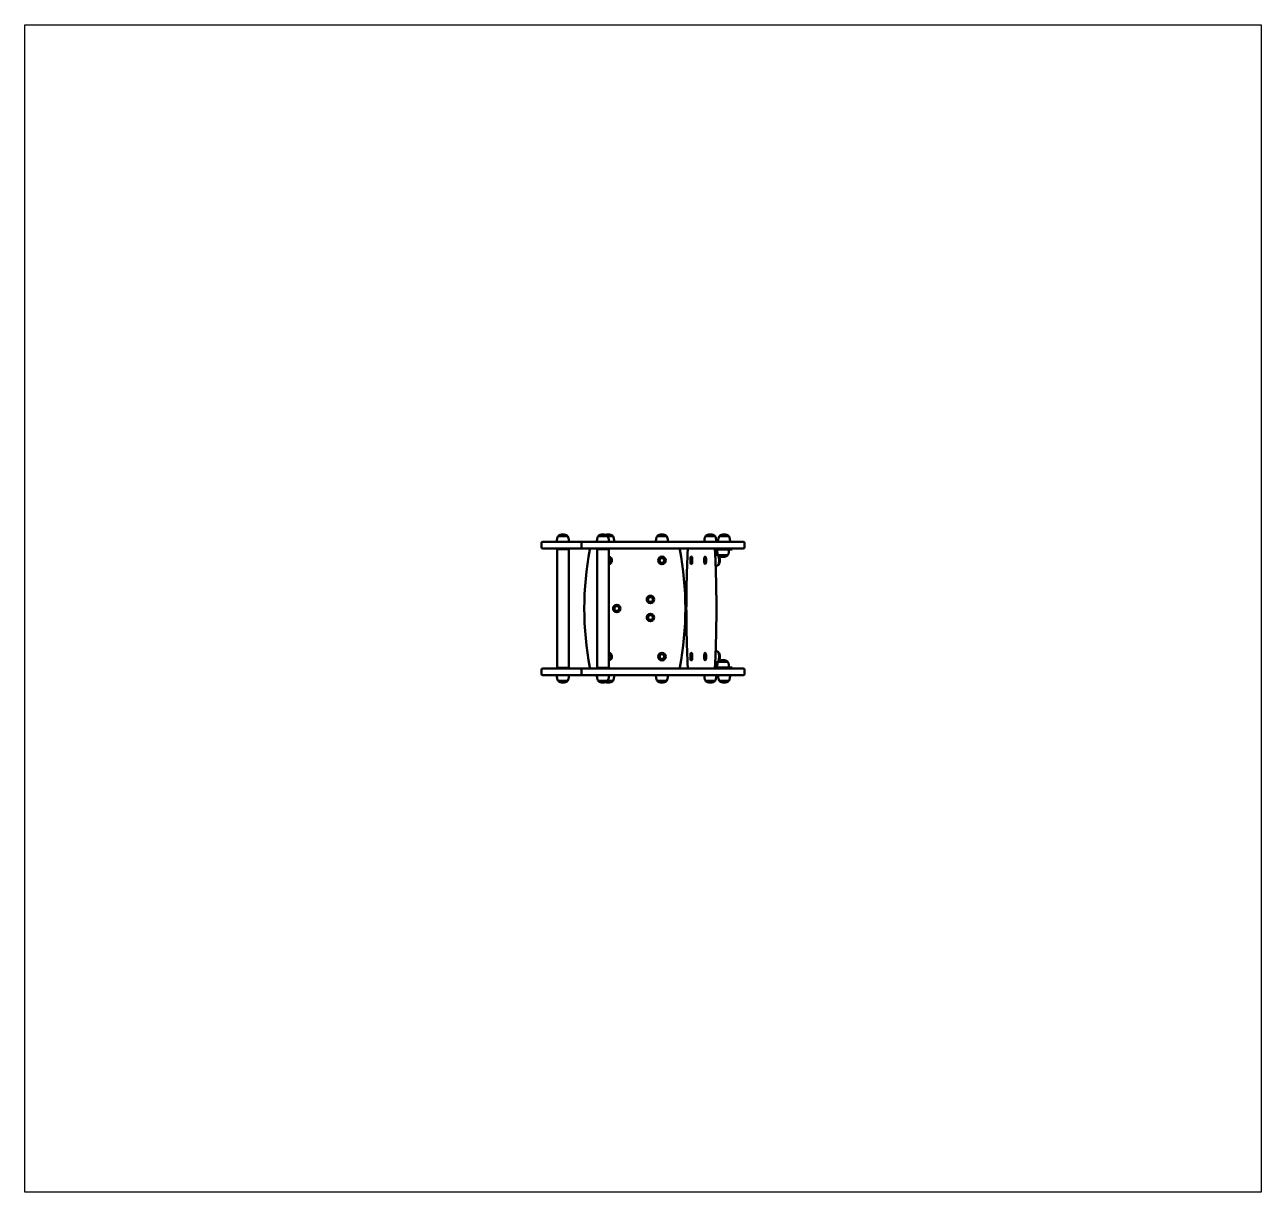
# Model space of a CAD drawing. Header units: millimetres. Extents: x -315 to 3285, y -650 to 2750.
import ezdxf

# ---------------------------------------------------------------- set-up
doc = ezdxf.new("R2010")
doc.units = ezdxf.units.MM
doc.header["$LTSCALE"] = 5
doc.layers.add('Geometrie náčrtu (ISO)', color=7, linetype='Continuous', lineweight=25)
doc.layers.add('Viditelná (ISO)', color=7, linetype='Continuous', lineweight=50)

# ---------------------------------------------------------------- blocks, each defined once
blk = doc.blocks.new('SH002')
at = {"layer": 'Geometrie náčrtu (ISO)'}
for p, q in [((0, 0), (3600, 0)), ((0, -3400), (0, 0)), ((3600, 0), (3600, -3400)), ((3600, -3400), (0, -3400))]:
    blk.add_line(p, q, dxfattribs=at)
at = {"layer": 'Viditelná (ISO)'}
for p, q in [((1504.2, -1510), (1504.2, -1521)), ((1508.2, -1506), (1510.2, -1506)), ((1539.7, -1506), (1510.2, -1506)), ((1539.7, -1506), (1596.2, -1506)), ((1552.8, -1489.5), (1552.7, -1489.5)), ((1580.7, -1489.5), (1552.8, -1489.5)), ((1553.7, -1488.3), (1553.8, -1488.3)), ((1553.7, -1488.3), (1553.7, -1489.5)), ((1553.8, -1488.3), (1579.7, -1488.3)), ((1579.7, -1488.3), (1579.7, -1489.5)), ((1624.8, -1506), (1596.2, -1506)), ((1620.8, -1510), (1620.8, -1521)), ((1624.8, -1506), (1683.3, -1506)), ((1669.4, -1489.5), (1669.3, -1489.5)), ((1697.3, -1489.5), (1669.4, -1489.5)), ((1670.3, -1488.3), (1670.4, -1488.3)), ((1670.3, -1488.3), (1670.3, -1489.5)), ((1670.4, -1488.3), (1696.3, -1488.3)), ((2033.3, -1506), (1683.3, -1506)), ((1696.3, -1488.3), (1711.7, -1488.3)), ((1696.3, -1488.3), (1696.3, -1489.5)), ((1712.7, -1489.5), (1697.3, -1489.5)), ((1711.7, -1488.3), (1711.7, -1489.5)), ((1841.5, -1489.5), (1841.1, -1489.5)), ((1869.1, -1489.5), (1841.5, -1489.5)), ((1842.1, -1488.3), (1842.5, -1488.3)), ((1842.1, -1488.3), (1842.1, -1489.5)), ((1842.5, -1488.3), (1868.1, -1488.3)), ((1868.1, -1488.3), (1868.1, -1489.5)), ((1982.3, -1489.5), (1982, -1489.5)), ((2010, -1489.5), (1982.3, -1489.5)), ((1983, -1488.3), (1983.3, -1488.3)), ((1983, -1488.3), (1983, -1489.5)), ((1983.3, -1488.3), (2009, -1488.3)), ((2009, -1488.3), (2009, -1489.5)), ((2022.5, -1489.5), (2022.1, -1489.5)), ((2050.1, -1489.5), (2022.5, -1489.5)), ((2023.1, -1488.3), (2023.4, -1488.3)), ((2023.1, -1488.3), (2023.1, -1489.5)), ((2023.4, -1488.3), (2049.1, -1488.3)), ((2033.3, -1506), (2091.8, -1506)), ((2049.1, -1488.3), (2049.1, -1489.5)), ((2095.8, -1510), (2095.8, -1521)), ((1510.2, -1525), (1508.2, -1525)), ((1510.2, -1525), (1539.7, -1525)), ((1596.2, -1525), (1539.7, -1525)), ((1549.9, -1527), (1549.9, -1525)), ((1549.9, -1527), (1583.6, -1527)), ((1549.9, -1873), (1549.9, -1527)), ((1583.6, -1527), (1549.9, -1527)), ((1583.6, -1527), (1583.6, -1525)), ((1583.6, -1873), (1583.6, -1527)), ((1596.2, -1525), (1624.8, -1525)), ((1683.3, -1525), (1624.8, -1525)), ((1666.4, -1527), (1666.4, -1525)), ((1666.4, -1527), (1700.1, -1527)), ((1666.4, -1873), (1666.4, -1527)), ((1700.1, -1527), (1666.4, -1527)), ((1683.3, -1525), (2033.3, -1525)), ((1700.1, -1527), (1700.1, -1525)), ((1700.1, -1873), (1700.1, -1527)), ((2047.5, -1528), (2011.7, -1528)), ((2019, -1544.5), (2047, -1544.5)), ((2020, -1545.7), (2020, -1544.5)), ((2046, -1545.7), (2020, -1545.7)), ((2091.8, -1525), (2033.3, -1525)), ((2046, -1545.7), (2046, -1544.5)), ((2059.3, -1528), (2047.5, -1528)), ((2059.3, -1528), (2059.3, -1525)), ((2047.5, -1872), (2011.7, -1872)), ((2019.3, -1855.5), (2019, -1855.5)), ((2047, -1855.5), (2019.3, -1855.5)), ((2020, -1854.3), (2020.3, -1854.3)), ((2020, -1854.3), (2020, -1855.5)), ((2020.3, -1854.3), (2046, -1854.3)), ((2046, -1854.3), (2046, -1855.5)), ((2047.5, -1872), (2059.3, -1872)), ((2059.3, -1872), (2059.3, -1875)), ((1504.2, -1879), (1504.2, -1890)), ((1508.2, -1875), (1510.2, -1875)), ((1510.2, -1894), (1508.2, -1894)), ((1539.7, -1875), (1510.2, -1875)), ((1510.2, -1894), (1539.7, -1894)), ((1539.7, -1875), (1596.2, -1875)), ((1596.2, -1894), (1539.7, -1894)), ((1549.9, -1873), (1583.6, -1873)), ((1583.6, -1873), (1549.9, -1873)), ((1549.9, -1875), (1549.9, -1873)), ((1583.6, -1875), (1583.6, -1873)), ((1624.8, -1875), (1596.2, -1875)), ((1596.2, -1894), (1624.8, -1894)), ((1620.8, -1879), (1620.8, -1890)), ((1624.8, -1875), (1683.3, -1875)), ((1683.3, -1894), (1624.8, -1894)), ((1666.4, -1873), (1700.1, -1873)), ((1700.1, -1873), (1666.4, -1873)), ((1666.4, -1875), (1666.4, -1873)), ((2033.3, -1875), (1683.3, -1875)), ((1683.3, -1894), (2033.3, -1894)), ((1700.1, -1875), (1700.1, -1873)), ((2033.3, -1875), (2091.8, -1875)), ((2091.8, -1894), (2033.3, -1894)), ((2095.8, -1879), (2095.8, -1890)), ((1552.7, -1910.5), (1580.7, -1910.5)), ((1553.7, -1911.7), (1553.7, -1910.5)), ((1579.7, -1911.7), (1553.7, -1911.7)), ((1579.7, -1911.7), (1579.7, -1910.5)), ((1669.3, -1910.5), (1697.3, -1910.5)), ((1670.3, -1911.7), (1670.3, -1910.5)), ((1696.3, -1911.7), (1670.3, -1911.7)), ((1696.3, -1911.7), (1696.3, -1910.5)), ((1711.7, -1911.7), (1696.3, -1911.7)), ((1697.3, -1910.5), (1712.7, -1910.5)), ((1711.7, -1911.7), (1711.7, -1910.5)), ((1841.1, -1910.5), (1857.7, -1910.5)), ((1842.1, -1911.7), (1842.1, -1910.5)), ((1857.5, -1911.7), (1842.1, -1911.7)), ((1868.1, -1911.7), (1857.5, -1911.7)), ((1857.7, -1910.5), (1869.1, -1910.5)), ((1868.1, -1911.7), (1868.1, -1910.5)), ((1982, -1910.5), (2010, -1910.5)), ((1983, -1911.7), (1983, -1910.5)), ((2009, -1911.7), (1983, -1911.7)), ((2009, -1911.7), (2009, -1910.5)), ((2022.1, -1910.5), (2050.1, -1910.5)), ((2023.1, -1911.7), (2023.1, -1910.5)), ((2049.1, -1911.7), (2023.1, -1911.7)), ((2049.1, -1911.7), (2049.1, -1910.5))]:
    blk.add_line(p, q, dxfattribs=at)
for centre, radius in [((1855.1, -1560), 11), ((1855.1, -1560), 7), ((1723.7, -1700), 11), ((1821.7, -1673.7), 11), ((1821.7, -1673.7), 7), ((1723.7, -1700), 7), ((1821.7, -1726.2), 11), ((1821.7, -1726.2), 7), ((1855.1, -1840), 11), ((1855.1, -1840), 7)]:
    blk.add_circle(centre, radius, dxfattribs=at)
for centre, radius, start, end in [((1508.2, -1510), 4, 90, 180), ((1624.8, -1510), 4, 90, 180), ((2091.8, -1510), 4, 0, 90), ((1508.2, -1521), 4, 180, 270), ((1624.8, -1521), 4, 180, 270), ((2529, -1700), 900, 168.9977, 191.0023), ((1649.5, -1529), 4, 90, 168.9977), ((1902.9, -1529), 4, 11.0023, 90), ((1023.4, -1700), 900, 348.9977, 11.0023), ((2091.8, -1521), 4, 270, 0), ((1698.7, -1560), 11, 277.4879, 82.5121), ((1698.7, -1560), 7, 281.8169, 78.1831), ((1698.7, -1840), 11, 277.4879, 82.5121), ((1698.7, -1840), 7, 281.8169, 78.1831), ((1649.5, -1871), 4, 191.0023, 270), ((1902.9, -1871), 4, 270, 348.9977), ((1508.2, -1879), 4, 90, 180), ((1508.2, -1890), 4, 180, 270), ((1624.8, -1879), 4, 90, 180), ((1624.8, -1890), 4, 180, 270), ((2091.8, -1879), 4, 0, 90), ((2091.8, -1890), 4, 270, 0)]:
    blk.add_arc(centre, radius, start, end, dxfattribs=at)
for centre, major_axis, ratio, start_param, end_param in [((2011.7, -1532), (0, 7), 0.965926, 0, 0.577434), ((2011.7, -1532), (0, 4), 0.965926, 0, 0.652931), ((1944.5, -1560), (0, 7), 0.258819, 0.806391, 2.335202), ((1984.7, -1560), (0, 7), 0.258819, 0.806391, 2.335202), ((1944.5, -1840), (0, 7), 0.258819, 0.806391, 2.335202), ((1984.7, -1840), (0, 7), 0.258819, 0.806391, 2.335202), ((2011.7, -1868), (0, -4), 0.965926, 5.630255, 6.283185), ((2011.7, -1868), (0, -7), 0.965926, 5.705752, 6.283185)]:
    blk.add_ellipse(centre, major_axis=major_axis, ratio=ratio, start_param=start_param, end_param=end_param, dxfattribs=at)
for centre in [(1940.7, -1560), (1980.8, -1560), (1940.7, -1840), (1980.8, -1840)]:
    blk.add_ellipse(centre, major_axis=(0, -11), ratio=0.258819, dxfattribs=at)
for points, knots in [([(1552.7, -1489.5), (1552.2, -1490.1), (1551.8, -1490.9), (1551.1, -1492.6), (1550.8, -1493.6), (1550.3, -1495.8), (1550.1, -1497), (1549.7, -1499.4), (1549.5, -1500.8), (1549.3, -1503.4), (1549.2, -1504.7), (1549.2, -1506)], [-0.4708414, -0.4708414, -0.4708414, -0.4708414, -0.3766731, -0.3766731, -0.2825049, -0.2825049, -0.1883366, -0.1883366, -0.0941683, -0.0941683, 0, 0, 0, 0]), ([(1566.7, -1484.5), (1565.7, -1484.5), (1564.7, -1484.6), (1562.7, -1484.8), (1561.7, -1485), (1559.8, -1485.4), (1558.9, -1485.6), (1557.2, -1486.2), (1556.4, -1486.5), (1554.9, -1487.3), (1554.3, -1487.8), (1553.7, -1488.3)], [-1, -1, -1, -1, -0.9061719, -0.9061719, -0.8123438, -0.8123438, -0.7185157, -0.7185157, -0.6246876, -0.6246876, -0.5308595, -0.5308595, -0.5308595, -0.5308595]), ([(1566.7, -1484.5), (1567.7, -1484.5), (1568.7, -1484.6), (1570.7, -1484.8), (1571.7, -1485), (1573.6, -1485.4), (1574.6, -1485.6), (1576.3, -1486.2), (1577.1, -1486.5), (1578.5, -1487.3), (1579.2, -1487.8), (1579.7, -1488.3)], [-1, -1, -1, -1, -0.9061719, -0.9061719, -0.8123438, -0.8123438, -0.7185157, -0.7185157, -0.6246876, -0.6246876, -0.5308595, -0.5308595, -0.5308595, -0.5308595]), ([(1580.7, -1489.5), (1581.2, -1490.1), (1581.6, -1490.9), (1582.3, -1492.6), (1582.6, -1493.6), (1583.1, -1495.8), (1583.4, -1497), (1583.8, -1499.4), (1583.9, -1500.8), (1584.2, -1503.4), (1584.2, -1504.7), (1584.2, -1506)], [-0.4708414, -0.4708414, -0.4708414, -0.4708414, -0.3766731, -0.3766731, -0.2825049, -0.2825049, -0.1883366, -0.1883366, -0.0941683, -0.0941683, 0, 0, 0, 0]), ([(1669.3, -1489.5), (1668.8, -1490.1), (1668.4, -1490.9), (1667.7, -1492.6), (1667.4, -1493.6), (1666.9, -1495.8), (1666.6, -1497), (1666.2, -1499.4), (1666.1, -1500.8), (1665.8, -1503.4), (1665.8, -1504.7), (1665.8, -1506)], [-0.4708414, -0.4708414, -0.4708414, -0.4708414, -0.3766731, -0.3766731, -0.2825049, -0.2825049, -0.1883366, -0.1883366, -0.0941683, -0.0941683, 0, 0, 0, 0]), ([(1683.3, -1484.5), (1682.3, -1484.5), (1681.3, -1484.6), (1679.3, -1484.8), (1678.3, -1485), (1676.4, -1485.4), (1675.4, -1485.6), (1673.7, -1486.2), (1672.9, -1486.5), (1671.5, -1487.3), (1670.8, -1487.8), (1670.3, -1488.3)], [-1, -1, -1, -1, -0.9061719, -0.9061719, -0.8123438, -0.8123438, -0.7185157, -0.7185157, -0.6246876, -0.6246876, -0.5308595, -0.5308595, -0.5308595, -0.5308595]), ([(1683.3, -1484.5), (1684.3, -1484.5), (1685.3, -1484.6), (1687.3, -1484.8), (1688.3, -1485), (1690.2, -1485.4), (1691.1, -1485.6), (1692.8, -1486.2), (1693.6, -1486.5), (1695.1, -1487.3), (1695.7, -1487.8), (1696.3, -1488.3)], [-1, -1, -1, -1, -0.9061719, -0.9061719, -0.8123438, -0.8123438, -0.7185157, -0.7185157, -0.6246876, -0.6246876, -0.5308595, -0.5308595, -0.5308595, -0.5308595]), ([(1698.7, -1484.5), (1697.7, -1484.5), (1696.7, -1484.6), (1694.7, -1484.8), (1693.7, -1485), (1692.1, -1485.3), (1691.6, -1485.4), (1691, -1485.6)], [-1, -1, -1, -1, -0.9061719, -0.9061719, -0.8123438, -0.8123438, -0.7534716, -0.7534716, -0.7534716, -0.7534716]), ([(1697.3, -1489.5), (1697.8, -1490.1), (1698.2, -1490.9), (1698.9, -1492.6), (1699.2, -1493.6), (1699.7, -1495.8), (1699.9, -1497), (1700.3, -1499.4), (1700.5, -1500.8), (1700.7, -1503.4), (1700.8, -1504.7), (1700.8, -1506)], [-0.4708414, -0.4708414, -0.4708414, -0.4708414, -0.3766731, -0.3766731, -0.2825049, -0.2825049, -0.1883366, -0.1883366, -0.0941683, -0.0941683, 0, 0, 0, 0]), ([(1698.7, -1484.5), (1699.7, -1484.5), (1700.7, -1484.6), (1702.7, -1484.8), (1703.7, -1485), (1705.6, -1485.4), (1706.5, -1485.6), (1708.2, -1486.2), (1709, -1486.5), (1710.5, -1487.3), (1711.1, -1487.8), (1711.7, -1488.3)], [-1, -1, -1, -1, -0.9061719, -0.9061719, -0.8123438, -0.8123438, -0.7185157, -0.7185157, -0.6246876, -0.6246876, -0.5308595, -0.5308595, -0.5308595, -0.5308595]), ([(1712.7, -1489.5), (1713.2, -1490.1), (1713.6, -1490.9), (1714.3, -1492.6), (1714.6, -1493.6), (1715.1, -1495.8), (1715.3, -1497), (1715.7, -1499.4), (1715.9, -1500.8), (1716.1, -1503.4), (1716.2, -1504.7), (1716.2, -1506)], [-0.4708414, -0.4708414, -0.4708414, -0.4708414, -0.3766731, -0.3766731, -0.2825049, -0.2825049, -0.1883366, -0.1883366, -0.0941683, -0.0941683, 0, 0, 0, 0]), ([(1841.1, -1489.5), (1840.6, -1490.1), (1840.2, -1490.9), (1839.5, -1492.6), (1839.2, -1493.6), (1838.7, -1495.8), (1838.5, -1497), (1838.1, -1499.4), (1837.9, -1500.8), (1837.7, -1503.4), (1837.6, -1504.7), (1837.6, -1506)], [-0.4708414, -0.4708414, -0.4708414, -0.4708414, -0.3766731, -0.3766731, -0.2825049, -0.2825049, -0.1883366, -0.1883366, -0.0941683, -0.0941683, 0, 0, 0, 0]), ([(1855.1, -1484.5), (1854.1, -1484.5), (1853.1, -1484.6), (1851.1, -1484.8), (1850.1, -1485), (1848.2, -1485.4), (1847.3, -1485.6), (1845.6, -1486.2), (1844.8, -1486.5), (1843.3, -1487.3), (1842.7, -1487.8), (1842.1, -1488.3)], [-1, -1, -1, -1, -0.9061719, -0.9061719, -0.8123438, -0.8123438, -0.7185157, -0.7185157, -0.6246876, -0.6246876, -0.5308595, -0.5308595, -0.5308595, -0.5308595]), ([(1855.1, -1484.5), (1856.1, -1484.5), (1857.1, -1484.6), (1859.1, -1484.8), (1860.1, -1485), (1862, -1485.4), (1862.9, -1485.6), (1864.6, -1486.2), (1865.4, -1486.5), (1866.9, -1487.3), (1867.5, -1487.8), (1868.1, -1488.3)], [-1, -1, -1, -1, -0.9061719, -0.9061719, -0.8123438, -0.8123438, -0.7185157, -0.7185157, -0.6246876, -0.6246876, -0.5308595, -0.5308595, -0.5308595, -0.5308595]), ([(1869.1, -1489.5), (1869.6, -1490.1), (1870, -1490.9), (1870.7, -1492.6), (1871, -1493.6), (1871.5, -1495.8), (1871.7, -1497), (1872.1, -1499.4), (1872.3, -1500.8), (1872.5, -1503.4), (1872.6, -1504.7), (1872.6, -1506)], [-0.4708414, -0.4708414, -0.4708414, -0.4708414, -0.3766731, -0.3766731, -0.2825049, -0.2825049, -0.1883366, -0.1883366, -0.0941683, -0.0941683, 0, 0, 0, 0]), ([(1982, -1489.5), (1981.5, -1490.1), (1981.1, -1490.9), (1980.4, -1492.6), (1980.1, -1493.6), (1979.5, -1495.8), (1979.3, -1497), (1978.9, -1499.4), (1978.8, -1500.8), (1978.5, -1503.4), (1978.5, -1504.7), (1978.5, -1506)], [-0.4708414, -0.4708414, -0.4708414, -0.4708414, -0.3766731, -0.3766731, -0.2825049, -0.2825049, -0.1883366, -0.1883366, -0.0941683, -0.0941683, 0, 0, 0, 0]), ([(1996, -1484.5), (1995, -1484.5), (1994, -1484.6), (1991.9, -1484.8), (1991, -1485), (1989, -1485.4), (1988.1, -1485.6), (1986.4, -1486.2), (1985.6, -1486.5), (1984.2, -1487.3), (1983.5, -1487.8), (1983, -1488.3)], [-1, -1, -1, -1, -0.9061719, -0.9061719, -0.8123438, -0.8123438, -0.7185157, -0.7185157, -0.6246876, -0.6246876, -0.5308595, -0.5308595, -0.5308595, -0.5308595]), ([(1996, -1484.5), (1997, -1484.5), (1998, -1484.6), (2000, -1484.8), (2001, -1485), (2002.9, -1485.4), (2003.8, -1485.6), (2005.5, -1486.2), (2006.3, -1486.5), (2007.7, -1487.3), (2008.4, -1487.8), (2009, -1488.3)], [-1, -1, -1, -1, -0.9061719, -0.9061719, -0.8123438, -0.8123438, -0.7185157, -0.7185157, -0.6246876, -0.6246876, -0.5308595, -0.5308595, -0.5308595, -0.5308595]), ([(2010, -1489.5), (2010.4, -1490.1), (2010.8, -1490.9), (2011.5, -1492.6), (2011.8, -1493.6), (2012.4, -1495.8), (2012.6, -1497), (2013, -1499.4), (2013.2, -1500.8), (2013.4, -1503.4), (2013.5, -1504.7), (2013.5, -1506)], [-0.4708414, -0.4708414, -0.4708414, -0.4708414, -0.3766731, -0.3766731, -0.2825049, -0.2825049, -0.1883366, -0.1883366, -0.0941683, -0.0941683, 0, 0, 0, 0]), ([(2022.1, -1489.5), (2021.6, -1490.1), (2021.2, -1490.9), (2020.5, -1492.6), (2020.2, -1493.6), (2019.7, -1495.8), (2019.4, -1497), (2019, -1499.4), (2018.9, -1500.8), (2018.6, -1503.4), (2018.6, -1504.7), (2018.6, -1506)], [-0.4708414, -0.4708414, -0.4708414, -0.4708414, -0.3766731, -0.3766731, -0.2825049, -0.2825049, -0.1883366, -0.1883366, -0.0941683, -0.0941683, 0, 0, 0, 0]), ([(2036.1, -1484.5), (2035.1, -1484.5), (2034.1, -1484.6), (2032.1, -1484.8), (2031.1, -1485), (2029.2, -1485.4), (2028.2, -1485.6), (2026.5, -1486.2), (2025.7, -1486.5), (2024.3, -1487.3), (2023.6, -1487.8), (2023.1, -1488.3)], [-1, -1, -1, -1, -0.9061719, -0.9061719, -0.8123438, -0.8123438, -0.7185157, -0.7185157, -0.6246876, -0.6246876, -0.5308595, -0.5308595, -0.5308595, -0.5308595]), ([(2036.1, -1484.5), (2037.1, -1484.5), (2038.1, -1484.6), (2040.1, -1484.8), (2041.1, -1485), (2043, -1485.4), (2043.9, -1485.6), (2045.6, -1486.2), (2046.4, -1486.5), (2047.9, -1487.3), (2048.5, -1487.8), (2049.1, -1488.3)], [-1, -1, -1, -1, -0.9061719, -0.9061719, -0.8123438, -0.8123438, -0.7185157, -0.7185157, -0.6246876, -0.6246876, -0.5308595, -0.5308595, -0.5308595, -0.5308595]), ([(2050.1, -1489.5), (2050.6, -1490.1), (2051, -1490.9), (2051.7, -1492.6), (2052, -1493.6), (2052.5, -1495.8), (2052.7, -1497), (2053.1, -1499.4), (2053.3, -1500.8), (2053.5, -1503.4), (2053.6, -1504.7), (2053.6, -1506)], [-0.4708414, -0.4708414, -0.4708414, -0.4708414, -0.3766731, -0.3766731, -0.2825049, -0.2825049, -0.1883366, -0.1883366, -0.0941683, -0.0941683, 0, 0, 0, 0]), ([(1930.4, -1529.6), (1929.2, -1552.1), (1928.3, -1574.7), (1927, -1620.1), (1926.5, -1642.9), (1926.1, -1688.6), (1926.1, -1711.4), (1926.5, -1757.1), (1927, -1779.9), (1928.3, -1825.3), (1929.2, -1847.9), (1930.4, -1870.4)], [1.3796911, 1.3796911, 1.3796911, 1.3796911, 1.4561332, 1.4561332, 1.5325753, 1.5325753, 1.6090174, 1.6090174, 1.6854595, 1.6854595, 1.7619016, 1.7619016, 1.7619016, 1.7619016]), ([(1930.4, -1529.6), (1930.4, -1529.4), (1930.4, -1529.2), (1930.4, -1528.8), (1930.5, -1528.6), (1930.6, -1528.2), (1930.7, -1527.9), (1930.9, -1527.3), (1931.1, -1526.9), (1931.7, -1526.2), (1931.9, -1526), (1932.5, -1525.6), (1933, -1525.3), (1933.9, -1525), (1934.3, -1525), (1934.6, -1525)], [4.903494, 4.903494, 4.903494, 4.903494, 5.179432, 5.179432, 5.455371, 5.455371, 5.731309, 5.731309, 6.007247, 6.007247, 6.090606, 6.090606, 6.215449, 6.215449, 6.283185, 6.283185, 6.283185, 6.283185]), ([(2009.5, -1529.6), (2009.5, -1529.4), (2009.4, -1529.2), (2009.4, -1528.8), (2009.4, -1528.6), (2009.2, -1528.2), (2009.2, -1527.9), (2008.9, -1527.3), (2008.7, -1526.9), (2008.1, -1526.2), (2007.9, -1526), (2007.3, -1525.6), (2006.8, -1525.3), (2005.9, -1525), (2005.6, -1525), (2005.2, -1525)], [4.903494, 4.903494, 4.903494, 4.903494, 5.179432, 5.179432, 5.455371, 5.455371, 5.731309, 5.731309, 6.007247, 6.007247, 6.090606, 6.090606, 6.215449, 6.215449, 6.283185, 6.283185, 6.283185, 6.283185]), ([(2009.5, -1870.4), (2010.6, -1847.9), (2011.5, -1825.3), (2012.8, -1779.9), (2013.3, -1757.1), (2013.8, -1711.4), (2013.8, -1688.6), (2013.3, -1642.9), (2012.8, -1620.1), (2011.5, -1574.7), (2010.6, -1552.1), (2009.5, -1529.6)], [4.5212837, 4.5212837, 4.5212837, 4.5212837, 4.5977258, 4.5977258, 4.6741679, 4.6741679, 4.75061, 4.75061, 4.8270521, 4.8270521, 4.9034942, 4.9034942, 4.9034942, 4.9034942]), ([(2009.8, -1535.3), (2009.9, -1534.2), (2010.1, -1533.1), (2010.3, -1530.7), (2010.3, -1529.4), (2010.3, -1528.3)], [-0.176903, -0.176903, -0.176903, -0.176903, -0.0941683, -0.0941683, -0.0067477, -0.0067477, -0.0067477, -0.0067477]), ([(2010.1, -1543.2), (2011.4, -1543.5), (2012.7, -1543.7), (2014.8, -1544.3), (2015.6, -1544.6), (2017.2, -1545.3), (2018, -1545.7), (2018.7, -1546.3)], [0.8231057, 0.8231057, 0.8231057, 0.8231057, 1.2239136, 1.2239136, 1.4779599, 1.4779599, 1.7471569, 1.7471569, 1.7471569, 1.7471569]), ([(2019, -1544.5), (2018.5, -1543.9), (2018.1, -1543.1), (2017.4, -1541.4), (2017.1, -1540.4), (2016.5, -1538.2), (2016.3, -1537), (2015.9, -1534.6), (2015.8, -1533.2), (2015.5, -1530.6), (2015.5, -1529.3), (2015.5, -1528)], [-0.4708414, -0.4708414, -0.4708414, -0.4708414, -0.3766731, -0.3766731, -0.2825049, -0.2825049, -0.1883366, -0.1883366, -0.0941683, -0.0941683, 0, 0, 0, 0]), ([(2018.7, -1573.7), (2018.8, -1573.6), (2019, -1573.5), (2019.6, -1572.7), (2020, -1571.8), (2020.7, -1569.4), (2021, -1567.9), (2021.4, -1564.7), (2021.6, -1562.9), (2021.6, -1559.3), (2021.6, -1557.5), (2021.3, -1554), (2021.1, -1552.4), (2020.5, -1549.6), (2020.1, -1548.4), (2019.4, -1547), (2019, -1546.5), (2018.7, -1546.3)], [-5.651279, -5.651279, -5.651279, -5.651279, -5.469023, -5.469023, -4.92212, -4.92212, -4.375218, -4.375218, -3.828316, -3.828316, -3.281414, -3.281414, -2.734511, -2.734511, -2.187609, -2.187609, -1.783446, -1.783446, -1.783446, -1.783446]), ([(2019.4, -1547), (2019.4, -1547.1), (2019.5, -1547.1), (2020, -1547.3), (2020.4, -1547.9), (2021.2, -1549.6), (2021.5, -1550.7), (2022, -1553.4), (2022.2, -1554.9), (2022.5, -1558.1), (2022.5, -1559.9), (2022.4, -1563.2), (2022.3, -1564.8), (2021.8, -1567.8), (2021.6, -1569.1), (2020.9, -1571.2), (2020.5, -1572), (2019.8, -1572.7), (2019.6, -1572.9), (2019.4, -1573)], [-4.644088, -4.644088, -4.644088, -4.644088, -4.57054, -4.57054, -4.062703, -4.062703, -3.554865, -3.554865, -3.047027, -3.047027, -2.539189, -2.539189, -2.031351, -2.031351, -1.523513, -1.523513, -1.015676, -1.015676, -0.742595, -0.742595, -0.742595, -0.742595]), ([(2033, -1549.5), (2032, -1549.5), (2030.9, -1549.4), (2028.9, -1549.2), (2027.9, -1549), (2026, -1548.6), (2025.1, -1548.4), (2023.4, -1547.8), (2022.6, -1547.5), (2021.2, -1546.7), (2020.5, -1546.2), (2020, -1545.7)], [-1, -1, -1, -1, -0.9061719, -0.9061719, -0.8123438, -0.8123438, -0.7185157, -0.7185157, -0.6246876, -0.6246876, -0.5308595, -0.5308595, -0.5308595, -0.5308595]), ([(2020.1, -1547.5), (2020.8, -1548.3), (2021.3, -1549.2), (2022.3, -1551.3), (2022.7, -1552.5), (2023.4, -1555.2), (2023.6, -1556.8), (2023.8, -1560.5), (2023.7, -1562.5), (2023.2, -1565.7), (2022.9, -1566.9), (2022.3, -1568.8), (2021.9, -1569.6), (2021.1, -1571.1), (2020.6, -1571.8), (2020.1, -1572.5)], [0, 0, 0, 0, 0.33762, 0.33762, 0.732878, 0.732878, 1.211286, 1.211286, 1.820344, 1.820344, 2.181341, 2.181341, 2.45389, 2.45389, 2.736466, 2.736466, 2.736466, 2.736466]), ([(2033, -1549.5), (2033.9, -1549.5), (2035, -1549.4), (2037, -1549.2), (2038, -1549), (2039.9, -1548.6), (2040.8, -1548.4), (2042.5, -1547.8), (2043.3, -1547.5), (2044.7, -1546.7), (2045.4, -1546.2), (2046, -1545.7)], [-1, -1, -1, -1, -0.9061719, -0.9061719, -0.8123438, -0.8123438, -0.7185157, -0.7185157, -0.6246876, -0.6246876, -0.5308595, -0.5308595, -0.5308595, -0.5308595]), ([(2047, -1544.5), (2047.4, -1543.9), (2047.8, -1543.1), (2048.5, -1541.4), (2048.8, -1540.4), (2049.4, -1538.2), (2049.6, -1537), (2050, -1534.6), (2050.2, -1533.2), (2050.4, -1530.6), (2050.5, -1529.3), (2050.5, -1528)], [-0.4708414, -0.4708414, -0.4708414, -0.4708414, -0.3766731, -0.3766731, -0.2825049, -0.2825049, -0.1883366, -0.1883366, -0.0941683, -0.0941683, 0, 0, 0, 0]), ([(2018.7, -1573.7), (2018, -1574.3), (2017.2, -1574.7), (2015.5, -1575.4), (2014.7, -1575.7), (2013, -1576.2), (2012.3, -1576.4), (2011.5, -1576.5)], [0, 0, 0, 0, 0.2717816, 0.2717816, 0.5419389, 0.5419389, 0.7836429, 0.7836429, 0.7836429, 0.7836429]), ([(2011.5, -1823.5), (2012.3, -1823.7), (2013.2, -1823.8), (2014.8, -1824.3), (2015.6, -1824.6), (2017.2, -1825.3), (2018, -1825.7), (2018.7, -1826.3)], [0.9634522, 0.9634522, 0.9634522, 0.9634522, 1.2239136, 1.2239136, 1.4779599, 1.4779599, 1.7471569, 1.7471569, 1.7471569, 1.7471569]), ([(2018.7, -1853.7), (2018.8, -1853.6), (2019, -1853.5), (2019.6, -1852.7), (2020, -1851.8), (2020.7, -1849.4), (2021, -1847.9), (2021.4, -1844.7), (2021.6, -1842.9), (2021.6, -1839.3), (2021.6, -1837.5), (2021.3, -1834), (2021.1, -1832.4), (2020.5, -1829.6), (2020.1, -1828.4), (2019.4, -1827), (2019, -1826.5), (2018.7, -1826.3)], [-5.651279, -5.651279, -5.651279, -5.651279, -5.469023, -5.469023, -4.92212, -4.92212, -4.375218, -4.375218, -3.828316, -3.828316, -3.281414, -3.281414, -2.734511, -2.734511, -2.187609, -2.187609, -1.783446, -1.783446, -1.783446, -1.783446]), ([(2019.4, -1827), (2019.4, -1827.1), (2019.5, -1827.1), (2020, -1827.3), (2020.4, -1827.9), (2021.2, -1829.6), (2021.5, -1830.7), (2022, -1833.4), (2022.2, -1834.9), (2022.5, -1838.1), (2022.5, -1839.9), (2022.4, -1843.2), (2022.3, -1844.8), (2021.8, -1847.8), (2021.6, -1849.1), (2020.9, -1851.2), (2020.5, -1852), (2019.8, -1852.7), (2019.6, -1852.9), (2019.4, -1853)], [-4.644088, -4.644088, -4.644088, -4.644088, -4.57054, -4.57054, -4.062703, -4.062703, -3.554865, -3.554865, -3.047027, -3.047027, -2.539189, -2.539189, -2.031351, -2.031351, -1.523513, -1.523513, -1.015676, -1.015676, -0.742595, -0.742595, -0.742595, -0.742595]), ([(2020.1, -1827.5), (2020.8, -1828.3), (2021.3, -1829.2), (2022.3, -1831.3), (2022.7, -1832.5), (2023.4, -1835.2), (2023.6, -1836.8), (2023.8, -1840.5), (2023.7, -1842.5), (2023.2, -1845.7), (2022.9, -1846.9), (2022.3, -1848.8), (2021.9, -1849.6), (2021.1, -1851.1), (2020.6, -1851.8), (2020.1, -1852.5)], [0, 0, 0, 0, 0.33762, 0.33762, 0.732878, 0.732878, 1.211286, 1.211286, 1.820344, 1.820344, 2.181341, 2.181341, 2.45389, 2.45389, 2.736466, 2.736466, 2.736466, 2.736466]), ([(1934.6, -1875), (1934.2, -1875), (1933.7, -1874.9), (1932.9, -1874.7), (1932.6, -1874.5), (1932, -1874), (1931.7, -1873.8), (1931.2, -1873.2), (1931.1, -1873), (1930.7, -1872.3), (1930.7, -1872.1), (1930.5, -1871.6), (1930.5, -1871.4), (1930.4, -1870.9), (1930.4, -1870.8), (1930.4, -1870.5), (1930.4, -1870.4), (1930.4, -1870.4)], [3.141593, 3.141593, 3.141593, 3.141593, 3.224571, 3.224571, 3.315458, 3.315458, 3.432705, 3.432705, 3.608329, 3.608329, 3.884267, 3.884267, 4.160205, 4.160205, 4.436144, 4.436144, 4.521284, 4.521284, 4.521284, 4.521284]), ([(2005.2, -1875), (2005.7, -1875), (2006.1, -1874.9), (2006.9, -1874.7), (2007.2, -1874.5), (2007.9, -1874), (2008.1, -1873.8), (2008.6, -1873.2), (2008.8, -1873), (2009.1, -1872.3), (2009.2, -1872.1), (2009.3, -1871.6), (2009.4, -1871.4), (2009.4, -1870.9), (2009.4, -1870.8), (2009.5, -1870.5), (2009.5, -1870.4), (2009.5, -1870.4)], [3.141593, 3.141593, 3.141593, 3.141593, 3.224571, 3.224571, 3.315458, 3.315458, 3.432705, 3.432705, 3.608329, 3.608329, 3.884267, 3.884267, 4.160205, 4.160205, 4.436144, 4.436144, 4.521284, 4.521284, 4.521284, 4.521284]), ([(2009.8, -1864.7), (2009.9, -1865.8), (2010.1, -1866.9), (2010.3, -1869.3), (2010.3, -1870.6), (2010.3, -1871.7)], [-0.176903, -0.176903, -0.176903, -0.176903, -0.0941683, -0.0941683, -0.0067477, -0.0067477, -0.0067477, -0.0067477]), ([(2018.7, -1853.7), (2018, -1854.3), (2017.2, -1854.7), (2015.5, -1855.4), (2014.7, -1855.7), (2012.6, -1856.3), (2011.4, -1856.6), (2010.1, -1856.8)], [0, 0, 0, 0, 0.2717816, 0.2717816, 0.5419389, 0.5419389, 0.9240476, 0.9240476, 0.9240476, 0.9240476]), ([(2019, -1855.5), (2018.5, -1856.1), (2018.1, -1856.9), (2017.4, -1858.6), (2017.1, -1859.6), (2016.5, -1861.8), (2016.3, -1863), (2015.9, -1865.4), (2015.8, -1866.8), (2015.5, -1869.4), (2015.5, -1870.7), (2015.5, -1872)], [-0.4708414, -0.4708414, -0.4708414, -0.4708414, -0.3766731, -0.3766731, -0.2825049, -0.2825049, -0.1883366, -0.1883366, -0.0941683, -0.0941683, 0, 0, 0, 0]), ([(2033, -1850.5), (2032, -1850.5), (2030.9, -1850.6), (2028.9, -1850.8), (2027.9, -1851), (2026, -1851.4), (2025.1, -1851.6), (2023.4, -1852.2), (2022.6, -1852.5), (2021.2, -1853.3), (2020.5, -1853.8), (2020, -1854.3)], [-1, -1, -1, -1, -0.9061719, -0.9061719, -0.8123438, -0.8123438, -0.7185157, -0.7185157, -0.6246876, -0.6246876, -0.5308595, -0.5308595, -0.5308595, -0.5308595]), ([(2033, -1850.5), (2033.9, -1850.5), (2035, -1850.6), (2037, -1850.8), (2038, -1851), (2039.9, -1851.4), (2040.8, -1851.6), (2042.5, -1852.2), (2043.3, -1852.5), (2044.7, -1853.3), (2045.4, -1853.8), (2046, -1854.3)], [-1, -1, -1, -1, -0.9061719, -0.9061719, -0.8123438, -0.8123438, -0.7185157, -0.7185157, -0.6246876, -0.6246876, -0.5308595, -0.5308595, -0.5308595, -0.5308595]), ([(2047, -1855.5), (2047.4, -1856.1), (2047.8, -1856.9), (2048.5, -1858.6), (2048.8, -1859.6), (2049.4, -1861.8), (2049.6, -1863), (2050, -1865.4), (2050.2, -1866.8), (2050.4, -1869.4), (2050.5, -1870.7), (2050.5, -1872)], [-0.4708414, -0.4708414, -0.4708414, -0.4708414, -0.3766731, -0.3766731, -0.2825049, -0.2825049, -0.1883366, -0.1883366, -0.0941683, -0.0941683, 0, 0, 0, 0]), ([(1552.7, -1910.5), (1552.2, -1909.9), (1551.8, -1909.1), (1551.1, -1907.4), (1550.8, -1906.4), (1550.3, -1904.2), (1550.1, -1903), (1549.7, -1900.6), (1549.5, -1899.2), (1549.3, -1896.6), (1549.2, -1895.3), (1549.2, -1894)], [-0.4708414, -0.4708414, -0.4708414, -0.4708414, -0.3766731, -0.3766731, -0.2825049, -0.2825049, -0.1883366, -0.1883366, -0.0941683, -0.0941683, 0, 0, 0, 0]), ([(1580.7, -1910.5), (1581.2, -1909.9), (1581.6, -1909.1), (1582.3, -1907.4), (1582.6, -1906.4), (1583.1, -1904.2), (1583.4, -1903), (1583.8, -1900.6), (1583.9, -1899.2), (1584.2, -1896.6), (1584.2, -1895.3), (1584.2, -1894)], [-0.4708414, -0.4708414, -0.4708414, -0.4708414, -0.3766731, -0.3766731, -0.2825049, -0.2825049, -0.1883366, -0.1883366, -0.0941683, -0.0941683, 0, 0, 0, 0]), ([(1669.3, -1910.5), (1668.8, -1909.9), (1668.4, -1909.1), (1667.7, -1907.4), (1667.4, -1906.4), (1666.9, -1904.2), (1666.6, -1903), (1666.2, -1900.6), (1666.1, -1899.2), (1665.8, -1896.6), (1665.8, -1895.3), (1665.8, -1894)], [-0.4708414, -0.4708414, -0.4708414, -0.4708414, -0.3766731, -0.3766731, -0.2825049, -0.2825049, -0.1883366, -0.1883366, -0.0941683, -0.0941683, 0, 0, 0, 0]), ([(1697.3, -1910.5), (1697.8, -1909.9), (1698.2, -1909.1), (1698.9, -1907.4), (1699.2, -1906.4), (1699.7, -1904.2), (1699.9, -1903), (1700.3, -1900.6), (1700.5, -1899.2), (1700.7, -1896.6), (1700.8, -1895.3), (1700.8, -1894)], [-0.4708414, -0.4708414, -0.4708414, -0.4708414, -0.3766731, -0.3766731, -0.2825049, -0.2825049, -0.1883366, -0.1883366, -0.0941683, -0.0941683, 0, 0, 0, 0]), ([(1712.7, -1910.5), (1713.2, -1909.9), (1713.6, -1909.1), (1714.3, -1907.4), (1714.6, -1906.4), (1715.1, -1904.2), (1715.3, -1903), (1715.7, -1900.6), (1715.9, -1899.2), (1716.1, -1896.6), (1716.2, -1895.3), (1716.2, -1894)], [-0.4708414, -0.4708414, -0.4708414, -0.4708414, -0.3766731, -0.3766731, -0.2825049, -0.2825049, -0.1883366, -0.1883366, -0.0941683, -0.0941683, 0, 0, 0, 0]), ([(1841.1, -1910.5), (1840.6, -1909.9), (1840.2, -1909.1), (1839.5, -1907.4), (1839.2, -1906.4), (1838.7, -1904.2), (1838.5, -1903), (1838.1, -1900.6), (1837.9, -1899.2), (1837.7, -1896.6), (1837.6, -1895.3), (1837.6, -1894)], [-0.4708414, -0.4708414, -0.4708414, -0.4708414, -0.3766731, -0.3766731, -0.2825049, -0.2825049, -0.1883366, -0.1883366, -0.0941683, -0.0941683, 0, 0, 0, 0]), ([(1869.1, -1910.5), (1869.6, -1909.9), (1870, -1909.1), (1870.7, -1907.4), (1871, -1906.4), (1871.5, -1904.2), (1871.7, -1903), (1872.1, -1900.6), (1872.3, -1899.2), (1872.5, -1896.6), (1872.6, -1895.3), (1872.6, -1894)], [-0.4708414, -0.4708414, -0.4708414, -0.4708414, -0.3766731, -0.3766731, -0.2825049, -0.2825049, -0.1883366, -0.1883366, -0.0941683, -0.0941683, 0, 0, 0, 0]), ([(1982, -1910.5), (1981.5, -1909.9), (1981.1, -1909.1), (1980.4, -1907.4), (1980.1, -1906.4), (1979.5, -1904.2), (1979.3, -1903), (1978.9, -1900.6), (1978.8, -1899.2), (1978.5, -1896.6), (1978.5, -1895.3), (1978.5, -1894)], [-0.4708414, -0.4708414, -0.4708414, -0.4708414, -0.3766731, -0.3766731, -0.2825049, -0.2825049, -0.1883366, -0.1883366, -0.0941683, -0.0941683, 0, 0, 0, 0]), ([(2010, -1910.5), (2010.4, -1909.9), (2010.8, -1909.1), (2011.5, -1907.4), (2011.8, -1906.4), (2012.4, -1904.2), (2012.6, -1903), (2013, -1900.6), (2013.2, -1899.2), (2013.4, -1896.6), (2013.5, -1895.3), (2013.5, -1894)], [-0.4708414, -0.4708414, -0.4708414, -0.4708414, -0.3766731, -0.3766731, -0.2825049, -0.2825049, -0.1883366, -0.1883366, -0.0941683, -0.0941683, 0, 0, 0, 0]), ([(2022.1, -1910.5), (2021.6, -1909.9), (2021.2, -1909.1), (2020.5, -1907.4), (2020.2, -1906.4), (2019.7, -1904.2), (2019.4, -1903), (2019, -1900.6), (2018.9, -1899.2), (2018.6, -1896.6), (2018.6, -1895.3), (2018.6, -1894)], [-0.4708414, -0.4708414, -0.4708414, -0.4708414, -0.3766731, -0.3766731, -0.2825049, -0.2825049, -0.1883366, -0.1883366, -0.0941683, -0.0941683, 0, 0, 0, 0]), ([(2050.1, -1910.5), (2050.6, -1909.9), (2051, -1909.1), (2051.7, -1907.4), (2052, -1906.4), (2052.5, -1904.2), (2052.7, -1903), (2053.1, -1900.6), (2053.3, -1899.2), (2053.5, -1896.6), (2053.6, -1895.3), (2053.6, -1894)], [-0.4708414, -0.4708414, -0.4708414, -0.4708414, -0.3766731, -0.3766731, -0.2825049, -0.2825049, -0.1883366, -0.1883366, -0.0941683, -0.0941683, 0, 0, 0, 0]), ([(1566.7, -1915.5), (1565.7, -1915.5), (1564.7, -1915.4), (1562.7, -1915.2), (1561.7, -1915), (1559.8, -1914.6), (1558.9, -1914.4), (1557.2, -1913.8), (1556.4, -1913.5), (1554.9, -1912.7), (1554.3, -1912.2), (1553.7, -1911.7)], [-1, -1, -1, -1, -0.9061719, -0.9061719, -0.8123438, -0.8123438, -0.7185157, -0.7185157, -0.6246876, -0.6246876, -0.5308595, -0.5308595, -0.5308595, -0.5308595]), ([(1566.7, -1915.5), (1567.7, -1915.5), (1568.7, -1915.4), (1570.7, -1915.2), (1571.7, -1915), (1573.6, -1914.6), (1574.6, -1914.4), (1576.3, -1913.8), (1577.1, -1913.5), (1578.5, -1912.7), (1579.2, -1912.2), (1579.7, -1911.7)], [-1, -1, -1, -1, -0.9061719, -0.9061719, -0.8123438, -0.8123438, -0.7185157, -0.7185157, -0.6246876, -0.6246876, -0.5308595, -0.5308595, -0.5308595, -0.5308595]), ([(1683.3, -1915.5), (1682.3, -1915.5), (1681.3, -1915.4), (1679.3, -1915.2), (1678.3, -1915), (1676.4, -1914.6), (1675.4, -1914.4), (1673.7, -1913.8), (1672.9, -1913.5), (1671.5, -1912.7), (1670.8, -1912.2), (1670.3, -1911.7)], [-1, -1, -1, -1, -0.9061719, -0.9061719, -0.8123438, -0.8123438, -0.7185157, -0.7185157, -0.6246876, -0.6246876, -0.5308595, -0.5308595, -0.5308595, -0.5308595]), ([(1683.3, -1915.5), (1684.3, -1915.5), (1685.3, -1915.4), (1687.3, -1915.2), (1688.3, -1915), (1690.2, -1914.6), (1691.1, -1914.4), (1692.8, -1913.8), (1693.6, -1913.5), (1695.1, -1912.7), (1695.7, -1912.2), (1696.3, -1911.7)], [-1, -1, -1, -1, -0.9061719, -0.9061719, -0.8123438, -0.8123438, -0.7185157, -0.7185157, -0.6246876, -0.6246876, -0.5308595, -0.5308595, -0.5308595, -0.5308595]), ([(1698.7, -1915.5), (1697.7, -1915.5), (1696.7, -1915.4), (1694.7, -1915.2), (1693.7, -1915), (1692.1, -1914.7), (1691.6, -1914.6), (1691, -1914.4)], [-1, -1, -1, -1, -0.9061719, -0.9061719, -0.8123438, -0.8123438, -0.7534716, -0.7534716, -0.7534716, -0.7534716]), ([(1698.7, -1915.5), (1699.7, -1915.5), (1700.7, -1915.4), (1702.7, -1915.2), (1703.7, -1915), (1705.6, -1914.6), (1706.5, -1914.4), (1708.2, -1913.8), (1709, -1913.5), (1710.5, -1912.7), (1711.1, -1912.2), (1711.7, -1911.7)], [-1, -1, -1, -1, -0.9061719, -0.9061719, -0.8123438, -0.8123438, -0.7185157, -0.7185157, -0.6246876, -0.6246876, -0.5308595, -0.5308595, -0.5308595, -0.5308595]), ([(1855.1, -1915.5), (1854.1, -1915.5), (1853.1, -1915.4), (1851.1, -1915.2), (1850.1, -1915), (1848.2, -1914.6), (1847.3, -1914.4), (1845.6, -1913.8), (1844.8, -1913.5), (1843.3, -1912.7), (1842.7, -1912.2), (1842.1, -1911.7)], [-1, -1, -1, -1, -0.9061719, -0.9061719, -0.8123438, -0.8123438, -0.7185157, -0.7185157, -0.6246876, -0.6246876, -0.5308595, -0.5308595, -0.5308595, -0.5308595]), ([(1855.1, -1915.5), (1856.1, -1915.5), (1857.1, -1915.4), (1859.1, -1915.2), (1860.1, -1915), (1862, -1914.6), (1862.9, -1914.4), (1864.6, -1913.8), (1865.4, -1913.5), (1866.9, -1912.7), (1867.5, -1912.2), (1868.1, -1911.7)], [-1, -1, -1, -1, -0.9061719, -0.9061719, -0.8123438, -0.8123438, -0.7185157, -0.7185157, -0.6246876, -0.6246876, -0.5308595, -0.5308595, -0.5308595, -0.5308595]), ([(1996, -1915.5), (1995, -1915.5), (1994, -1915.4), (1991.9, -1915.2), (1991, -1915), (1989, -1914.6), (1988.1, -1914.4), (1986.4, -1913.8), (1985.6, -1913.5), (1984.2, -1912.7), (1983.5, -1912.2), (1983, -1911.7)], [-1, -1, -1, -1, -0.9061719, -0.9061719, -0.8123438, -0.8123438, -0.7185157, -0.7185157, -0.6246876, -0.6246876, -0.5308595, -0.5308595, -0.5308595, -0.5308595]), ([(1996, -1915.5), (1997, -1915.5), (1998, -1915.4), (2000, -1915.2), (2001, -1915), (2002.9, -1914.6), (2003.8, -1914.4), (2005.5, -1913.8), (2006.3, -1913.5), (2007.7, -1912.7), (2008.4, -1912.2), (2009, -1911.7)], [-1, -1, -1, -1, -0.9061719, -0.9061719, -0.8123438, -0.8123438, -0.7185157, -0.7185157, -0.6246876, -0.6246876, -0.5308595, -0.5308595, -0.5308595, -0.5308595]), ([(2036.1, -1915.5), (2035.1, -1915.5), (2034.1, -1915.4), (2032.1, -1915.2), (2031.1, -1915), (2029.2, -1914.6), (2028.2, -1914.4), (2026.5, -1913.8), (2025.7, -1913.5), (2024.3, -1912.7), (2023.6, -1912.2), (2023.1, -1911.7)], [-1, -1, -1, -1, -0.9061719, -0.9061719, -0.8123438, -0.8123438, -0.7185157, -0.7185157, -0.6246876, -0.6246876, -0.5308595, -0.5308595, -0.5308595, -0.5308595]), ([(2036.1, -1915.5), (2037.1, -1915.5), (2038.1, -1915.4), (2040.1, -1915.2), (2041.1, -1915), (2043, -1914.6), (2043.9, -1914.4), (2045.6, -1913.8), (2046.4, -1913.5), (2047.9, -1912.7), (2048.5, -1912.2), (2049.1, -1911.7)], [-1, -1, -1, -1, -0.9061719, -0.9061719, -0.8123438, -0.8123438, -0.7185157, -0.7185157, -0.6246876, -0.6246876, -0.5308595, -0.5308595, -0.5308595, -0.5308595])]:
    blk.add_open_spline(points, degree=3, knots=knots, dxfattribs=at)

msp = doc.modelspace()

# ---------------------------------------------------------------- block references
msp.add_blockref('SH002', (-315, 2750))

doc.saveas('drawing.dxf')
